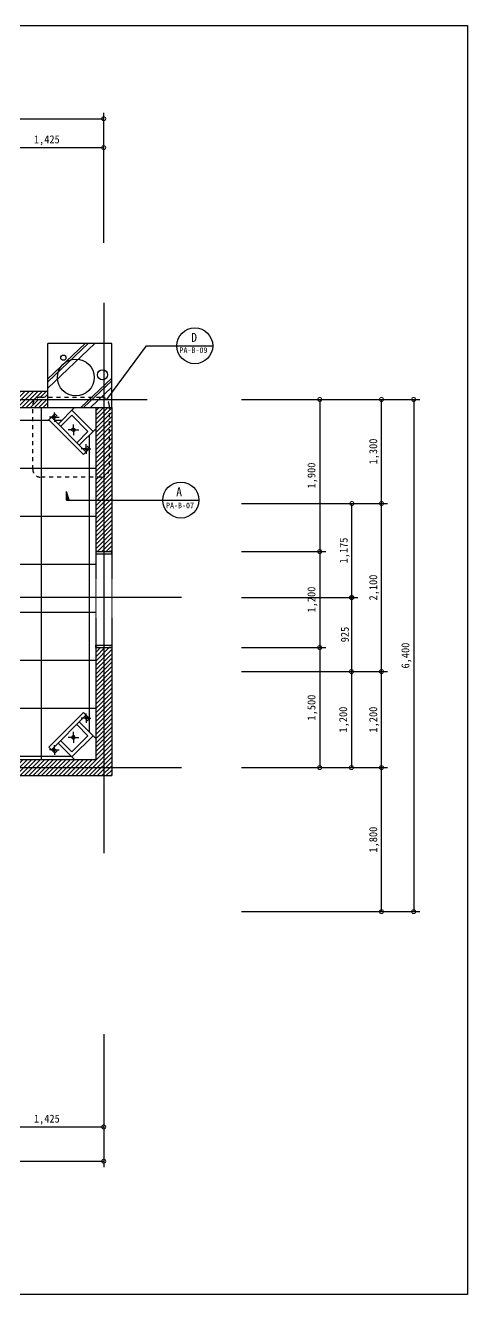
# Model space of a CAD drawing. Header units: inches. Extents: x -1249499 to 290957, y -589671 to 1013543.
# Drawn here: x -1088145 to -1082610, y 239766 to 255626 of the extents above; entities that cross this region are included whole.
import ezdxf

# ---------------------------------------------------------------- set-up
doc = ezdxf.new("R2010")
doc.units = ezdxf.units.IN
doc.header["$MEASUREMENT"] = 0
for name, pattern in [('CEN', [62, 60, -1, 0, -1]), ('HID1', [2.5, 1.5, -1]), ('HIDDEN', [2, 1, -1])]:
    doc.linetypes.add(name, pattern=pattern)
for name, color, linetype in [('CEN', 1, 'CEN'), ('CHAIR', 4, 'Continuous'), ('DIM', 1, 'Continuous'), ('FIX', 6, 'Continuous'), ('H', 8, 'Continuous'), ('LIGHT', 1, 'Continuous'), ('OUT', 3, 'Continuous'), ('SUPP', 7, 'Continuous'), ('text', 7, 'Continuous'), ('WALL1', 3, 'Continuous'), ('내벽', 177, 'Continuous')]:
    doc.layers.add(name, color=color, linetype=linetype)
doc.styles.get("Standard").update_dxf_attribs({"font": 'DotumChe.ttf'})
doc.dimstyles.get("Standard").update_dxf_attribs({"dimtxt": 0.18, "dimasz": 0.18, "dimexe": 0.18, "dimexo": 0.0625, "dimgap": 0.09, "dimtad": 0, "dimtih": 1, "dimtoh": 1, "dimdec": 4, "dimzin": 0, "dimdsep": 46, "dimtxsty": 'Standard', "dimcen": 0.09, "dimadec": 0, "dimazin": 0, "dimtfac": 1, "dimtdec": 4, "dimtofl": 0, "dimtmove": 0, "dimatfit": 3, "dimfxl": 1, "dimtolj": 1, "dimtzin": 0, "dimarcsym": 0})
doc.dimstyles.new('STANDARD-600', dxfattribs={"dimtxt": 1000, "dimasz": 400, "dimexe": 800, "dimexo": 800, "dimgap": 400, "dimtad": 1, "dimdec": 0, "dimzin": 0, "dimdsep": 46, "dimlunit": 6, "dimtxsty": 'Standard', "dimsah": 1, "dimcen": 0.135, "dimclrd": 256, "dimclre": 256, "dimclrt": 4, "dimadec": 0, "dimazin": 0, "dimtfac": 1, "dimtdec": 0, "dimtofl": 0, "dimtmove": 2, "dimatfit": 3, "dimfxl": 1, "dimtolj": 1, "dimtzin": 0, "dimarcsym": 0})

# ---------------------------------------------------------------- blocks, each defined once
blk = doc.blocks.new('_DOTSMALL')
at = {"color": 0, "linetype": 'ByBlock', "const_width": 0.5}
blk.add_lwpolyline([(-0.0625, 0, 1), (0.0625, 0, 1)], format="xyb", close=True, dxfattribs=at)
blk = doc.blocks.new('*D301')
at = {"layer": 'DEFPOINTS', "color": 0, "transparency": 16777216}
for p in [(-1088589, 243270), (-1087164, 243270), (-1087164, 241861)]:
    blk.add_point(p, dxfattribs=at)
at = {"layer": 'H', "color": 8, "lineweight": -2, "transparency": 16777216}
for p, q in [((-1088589, 243020), (-1088589, 241786)), ((-1087164, 243020), (-1087164, 241786)), ((-1088589, 241861), (-1087164, 241861))]:
    blk.add_line(p, q, dxfattribs=at)
at = {"layer": 'H', "color": 8, "lineweight": -2, "transparency": 16777216, "xscale": 100, "yscale": 100, "zscale": 100, "rotation": 180}
blk.add_blockref('_DOTSMALL', (-1088589, 241861), dxfattribs=at)
at = {"layer": 'H', "color": 8, "lineweight": -2, "transparency": 16777216, "xscale": 100, "yscale": 100, "zscale": 100}
blk.add_blockref('_DOTSMALL', (-1087164, 241861), dxfattribs=at)
at = {"layer": 'H', "color": 4, "transparency": 16777216, "insert": (-1087876, 241952), "char_height": 100, "attachment_point": 5}
blk.add_mtext('\\A1;1,425', dxfattribs=at)
blk = doc.blocks.new('*D302')
at = {"layer": 'DEFPOINTS', "color": 0, "transparency": 16777216}
for p in [(-1099239, 243236), (-1087164, 243270), (-1087164, 241433)]:
    blk.add_point(p, dxfattribs=at)
at = {"layer": 'H', "color": 8, "lineweight": -2, "transparency": 16777216}
for p, q in [((-1099239, 242986), (-1099239, 241358)), ((-1087164, 243020), (-1087164, 241358)), ((-1099239, 241433), (-1087164, 241433))]:
    blk.add_line(p, q, dxfattribs=at)
at = {"layer": 'H', "color": 8, "lineweight": -2, "transparency": 16777216, "xscale": 100, "yscale": 100, "zscale": 100, "rotation": 180}
blk.add_blockref('_DOTSMALL', (-1099239, 241433), dxfattribs=at)
at = {"layer": 'H', "color": 8, "lineweight": -2, "transparency": 16777216, "xscale": 100, "yscale": 100, "zscale": 100}
blk.add_blockref('_DOTSMALL', (-1087164, 241433), dxfattribs=at)
at = {"layer": 'H', "color": 4, "transparency": 16777216, "insert": (-1093201, 241524), "char_height": 100, "attachment_point": 5}
blk.add_mtext('\\A1;12,075', dxfattribs=at)
blk = doc.blocks.new('*D338')
at = {"layer": 'DEFPOINTS', "color": 0, "transparency": 16777216}
for p in [(-1085689, 246351), (-1083688, 246351), (-1085689, 244551)]:
    blk.add_point(p, dxfattribs=at)
at = {"layer": 'H', "color": 8, "lineweight": -2, "transparency": 16777216}
for p, q in [((-1085439, 246351), (-1083613, 246351)), ((-1083688, 244551), (-1083688, 246351)), ((-1085439, 244551), (-1083613, 244551))]:
    blk.add_line(p, q, dxfattribs=at)
at = {"layer": 'H', "color": 8, "lineweight": -2, "transparency": 16777216, "xscale": 100, "yscale": 100, "zscale": 100}
for p, rotation in [((-1083688, 246351), 90), ((-1083688, 244551), 270)]:
    blk.add_blockref('_DOTSMALL', p, dxfattribs=dict(at, rotation=rotation))
at = {"layer": 'H', "color": 4, "transparency": 16777216, "insert": (-1083779, 245451), "char_height": 100, "attachment_point": 5, "rotation": 90}
blk.add_mtext('\\A1;1,800', dxfattribs=at)
blk = doc.blocks.new('*D339')
at = {"layer": 'DEFPOINTS', "color": 0, "transparency": 16777216}
for p in [(-1085689, 250951), (-1085689, 244551), (-1083285, 244551)]:
    blk.add_point(p, dxfattribs=at)
at = {"layer": 'H', "color": 8, "lineweight": -2, "transparency": 16777216}
for p, q in [((-1085439, 250951), (-1083210, 250951)), ((-1083285, 250951), (-1083285, 244551)), ((-1085439, 244551), (-1083210, 244551))]:
    blk.add_line(p, q, dxfattribs=at)
at = {"layer": 'H', "color": 8, "lineweight": -2, "transparency": 16777216, "xscale": 100, "yscale": 100, "zscale": 100}
for p, rotation in [((-1083285, 250951), 90), ((-1083285, 244551), 270)]:
    blk.add_blockref('_DOTSMALL', p, dxfattribs=dict(at, rotation=rotation))
at = {"layer": 'H', "color": 4, "transparency": 16777216, "insert": (-1083376, 247751), "char_height": 100, "attachment_point": 5, "rotation": 90}
blk.add_mtext('\\A1;6,400', dxfattribs=at)
blk = doc.blocks.new('*D340')
at = {"layer": 'DEFPOINTS', "color": 0, "transparency": 16777216}
for p in [(-1085689, 249651), (-1084058, 249651), (-1085689, 248476)]:
    blk.add_point(p, dxfattribs=at)
at = {"layer": 'H', "color": 8, "lineweight": -2, "transparency": 16777216}
for p, q in [((-1085439, 249651), (-1083983, 249651)), ((-1084058, 248476), (-1084058, 249651)), ((-1085439, 248476), (-1083983, 248476))]:
    blk.add_line(p, q, dxfattribs=at)
at = {"layer": 'H', "color": 8, "lineweight": -2, "transparency": 16777216, "xscale": 100, "yscale": 100, "zscale": 100}
for p, rotation in [((-1084058, 249651), 90), ((-1084058, 248476), 270)]:
    blk.add_blockref('_DOTSMALL', p, dxfattribs=dict(at, rotation=rotation))
at = {"layer": 'H', "color": 4, "transparency": 16777216, "insert": (-1084149, 249064), "char_height": 100, "attachment_point": 5, "rotation": 90}
blk.add_mtext('\\A1;1,175', dxfattribs=at)
blk = doc.blocks.new('*D341')
at = {"layer": 'DEFPOINTS', "color": 0, "transparency": 16777216}
for p in [(-1085689, 249651), (-1083688, 249651), (-1085689, 247551)]:
    blk.add_point(p, dxfattribs=at)
at = {"layer": 'H', "color": 8, "lineweight": -2, "transparency": 16777216}
for p, q in [((-1085439, 249651), (-1083613, 249651)), ((-1083688, 247551), (-1083688, 249651)), ((-1085439, 247551), (-1083613, 247551))]:
    blk.add_line(p, q, dxfattribs=at)
at = {"layer": 'H', "color": 8, "lineweight": -2, "transparency": 16777216, "xscale": 100, "yscale": 100, "zscale": 100}
for p, rotation in [((-1083688, 249651), 90), ((-1083688, 247551), 270)]:
    blk.add_blockref('_DOTSMALL', p, dxfattribs=dict(at, rotation=rotation))
at = {"layer": 'H', "color": 4, "transparency": 16777216, "insert": (-1083779, 248601), "char_height": 100, "attachment_point": 5, "rotation": 90}
blk.add_mtext('\\A1;2,100', dxfattribs=at)
blk = doc.blocks.new('*D342')
at = {"layer": 'DEFPOINTS', "color": 0, "transparency": 16777216}
for p in [(-1085689, 249051), (-1085689, 247851), (-1084461, 247851)]:
    blk.add_point(p, dxfattribs=at)
at = {"layer": 'H', "color": 8, "lineweight": -2, "transparency": 16777216}
for p, q in [((-1085439, 249051), (-1084386, 249051)), ((-1084461, 249051), (-1084461, 247851)), ((-1085439, 247851), (-1084386, 247851))]:
    blk.add_line(p, q, dxfattribs=at)
at = {"layer": 'H', "color": 8, "lineweight": -2, "transparency": 16777216, "xscale": 100, "yscale": 100, "zscale": 100}
for p, rotation in [((-1084461, 249051), 90), ((-1084461, 247851), 270)]:
    blk.add_blockref('_DOTSMALL', p, dxfattribs=dict(at, rotation=rotation))
at = {"layer": 'H', "color": 4, "transparency": 16777216, "insert": (-1084552, 248451), "char_height": 100, "attachment_point": 5, "rotation": 90}
blk.add_mtext('\\A1;1,200', dxfattribs=at)
blk = doc.blocks.new('할로겐6')
at = {"color": 1}
for q in [(-95, 156), (105, 356), (105, -43), (105, -43), (305, 156)]:
    blk.add_line((105, 156), q, dxfattribs=at)
at = {"color": 4}
blk.add_circle((105, 156), 75, dxfattribs=at)
at = {"layer": '내벽', "color": 1}
for p, q in [((-106, 156), (-118, 156)), ((105, 367), (105, 380)), ((315, 156), (328, 156)), ((105, -54), (105, -67))]:
    blk.add_line(p, q, dxfattribs=at)
blk = doc.blocks.new('A$C23DE038C')
at = {"layer": 'LIGHT', "color": 4}
blk.add_blockref('할로겐6', (118, 67), dxfattribs=at)
blk = doc.blocks.new('A$C780571A9')
at = {"layer": 'LIGHT', "linetype": 'Continuous'}
blk.add_blockref('A$C23DE038C', (0, 0), dxfattribs=at)
blk = doc.blocks.new('A$C15CA1D79')
at = {"layer": 'LIGHT', "linetype": 'Continuous'}
blk.add_blockref('A$C780571A9', (0, 0), dxfattribs=at)
blk = doc.blocks.new('A$C687454CC')
at = {"layer": 'LIGHT', "color": 1, "linetype": 'Continuous', "xscale": -1}
blk.add_blockref('A$C15CA1D79', (447, 0), dxfattribs=at)
blk = doc.blocks.new('A$C17E61F71')
at = {"layer": 'LIGHT', "xscale": -1, "rotation": 180.0000000000001}
blk.add_blockref('A$C687454CC', (0, 447), dxfattribs=at)
blk = doc.blocks.new('*D343')
at = {"layer": 'DEFPOINTS', "color": 0, "transparency": 16777216}
for p in [(-1085689, 247551), (-1083688, 247551), (-1085689, 246351)]:
    blk.add_point(p, dxfattribs=at)
at = {"layer": 'H', "color": 8, "lineweight": -2, "transparency": 16777216}
for p, q in [((-1085439, 247551), (-1083613, 247551)), ((-1083688, 246351), (-1083688, 247551)), ((-1085439, 246351), (-1083613, 246351))]:
    blk.add_line(p, q, dxfattribs=at)
at = {"layer": 'H', "color": 8, "lineweight": -2, "transparency": 16777216, "xscale": 100, "yscale": 100, "zscale": 100}
for p, rotation in [((-1083688, 247551), 90), ((-1083688, 246351), 270)]:
    blk.add_blockref('_DOTSMALL', p, dxfattribs=dict(at, rotation=rotation))
at = {"layer": 'H', "color": 4, "transparency": 16777216, "insert": (-1083779, 246951), "char_height": 100, "attachment_point": 5, "rotation": 90}
blk.add_mtext('\\A1;1,200', dxfattribs=at)
blk = doc.blocks.new('*D344')
at = {"layer": 'DEFPOINTS', "color": 0, "transparency": 16777216}
for p in [(-1085689, 247551), (-1085689, 246351), (-1084064, 246351)]:
    blk.add_point(p, dxfattribs=at)
at = {"layer": 'H', "color": 8, "lineweight": -2, "transparency": 16777216}
for p, q in [((-1085439, 247551), (-1083989, 247551)), ((-1084064, 247551), (-1084064, 246351)), ((-1085439, 246351), (-1083989, 246351))]:
    blk.add_line(p, q, dxfattribs=at)
at = {"layer": 'H', "color": 8, "lineweight": -2, "transparency": 16777216, "xscale": 100, "yscale": 100, "zscale": 100}
for p, rotation in [((-1084064, 247551), 90), ((-1084064, 246351), 270)]:
    blk.add_blockref('_DOTSMALL', p, dxfattribs=dict(at, rotation=rotation))
at = {"layer": 'H', "color": 4, "transparency": 16777216, "insert": (-1084155, 246951), "char_height": 100, "attachment_point": 5, "rotation": 90}
blk.add_mtext('\\A1;1,200', dxfattribs=at)
blk = doc.blocks.new('*D345')
at = {"layer": 'DEFPOINTS', "color": 0, "transparency": 16777216}
for p in [(-1085689, 247851), (-1085689, 246351), (-1084461, 246351)]:
    blk.add_point(p, dxfattribs=at)
at = {"layer": 'H', "color": 8, "lineweight": -2, "transparency": 16777216}
for p, q in [((-1085439, 247851), (-1084386, 247851)), ((-1084461, 247851), (-1084461, 246351)), ((-1085439, 246351), (-1084386, 246351))]:
    blk.add_line(p, q, dxfattribs=at)
at = {"layer": 'H', "color": 8, "lineweight": -2, "transparency": 16777216, "xscale": 100, "yscale": 100, "zscale": 100}
for p, rotation in [((-1084461, 247851), 90), ((-1084461, 246351), 270)]:
    blk.add_blockref('_DOTSMALL', p, dxfattribs=dict(at, rotation=rotation))
at = {"layer": 'H', "color": 4, "transparency": 16777216, "insert": (-1084552, 247101), "char_height": 100, "attachment_point": 5, "rotation": 90}
blk.add_mtext('\\A1;1,500', dxfattribs=at)
blk = doc.blocks.new('*D346')
at = {"layer": 'DEFPOINTS', "color": 0, "transparency": 16777216}
for p in [(-1085689, 248476), (-1085689, 247551), (-1084064, 247551)]:
    blk.add_point(p, dxfattribs=at)
at = {"layer": 'H', "color": 8, "lineweight": -2, "transparency": 16777216}
for p, q in [((-1085439, 248476), (-1083989, 248476)), ((-1084064, 248476), (-1084064, 247551)), ((-1085439, 247551), (-1083989, 247551))]:
    blk.add_line(p, q, dxfattribs=at)
at = {"layer": 'H', "color": 8, "lineweight": -2, "transparency": 16777216, "xscale": 100, "yscale": 100, "zscale": 100}
for p, rotation in [((-1084064, 248476), 90), ((-1084064, 247551), 270)]:
    blk.add_blockref('_DOTSMALL', p, dxfattribs=dict(at, rotation=rotation))
at = {"layer": 'H', "color": 4, "transparency": 16777216, "insert": (-1084146, 248014), "char_height": 100, "attachment_point": 5, "rotation": 90}
blk.add_mtext('\\A1;925', dxfattribs=at)
blk = doc.blocks.new('A$C1DE87E42')
at = {"layer": 'H'}
for p, q in [((468, 800), (0, 356)), ((504, 800), (0, 322)), ((589, 800), (0, 241)), ((800, 367), (413, 0)), ((800, 333), (449, 0)), ((800, 253), (534, 0))]:
    blk.add_line(p, q, dxfattribs=at)
for centre, radius in [((195, 622), 32.7), ((351, 375), 230), ((685, 409), 63.2)]:
    blk.add_circle(centre, radius, dxfattribs=at)
blk = doc.blocks.new('*D347')
at = {"layer": 'DEFPOINTS', "color": 0, "transparency": 16777216}
for p in [(-1085689, 250951), (-1083688, 250951), (-1085689, 249651)]:
    blk.add_point(p, dxfattribs=at)
at = {"layer": 'H', "color": 8, "lineweight": -2, "transparency": 16777216}
for p, q in [((-1085439, 250951), (-1083613, 250951)), ((-1083688, 249651), (-1083688, 250951)), ((-1085439, 249651), (-1083613, 249651))]:
    blk.add_line(p, q, dxfattribs=at)
at = {"layer": 'H', "color": 8, "lineweight": -2, "transparency": 16777216, "xscale": 100, "yscale": 100, "zscale": 100}
for p, rotation in [((-1083688, 250951), 90), ((-1083688, 249651), 270)]:
    blk.add_blockref('_DOTSMALL', p, dxfattribs=dict(at, rotation=rotation))
at = {"layer": 'H', "color": 4, "transparency": 16777216, "insert": (-1083779, 250301), "char_height": 100, "attachment_point": 5, "rotation": 90}
blk.add_mtext('\\A1;1,300', dxfattribs=at)
blk = doc.blocks.new('*D348')
at = {"layer": 'DEFPOINTS', "color": 0, "transparency": 16777216}
for p in [(-1085689, 250951), (-1085689, 249051), (-1084461, 249051)]:
    blk.add_point(p, dxfattribs=at)
at = {"layer": 'H', "color": 8, "lineweight": -2, "transparency": 16777216}
for p, q in [((-1085439, 250951), (-1084386, 250951)), ((-1084461, 250951), (-1084461, 249051)), ((-1085439, 249051), (-1084386, 249051))]:
    blk.add_line(p, q, dxfattribs=at)
at = {"layer": 'H', "color": 8, "lineweight": -2, "transparency": 16777216, "xscale": 100, "yscale": 100, "zscale": 100}
for p, rotation in [((-1084461, 250951), 90), ((-1084461, 249051), 270)]:
    blk.add_blockref('_DOTSMALL', p, dxfattribs=dict(at, rotation=rotation))
at = {"layer": 'H', "color": 4, "transparency": 16777216, "insert": (-1084552, 250001), "char_height": 100, "attachment_point": 5, "rotation": 90}
blk.add_mtext('\\A1;1,900', dxfattribs=at)
blk = doc.blocks.new('*D349')
at = {"layer": 'DEFPOINTS', "color": 0, "transparency": 16777216}
for p in [(-1087164, 254098), (-1088589, 252657), (-1087164, 252657)]:
    blk.add_point(p, dxfattribs=at)
at = {"layer": 'H', "color": 8, "lineweight": -2, "transparency": 16777216}
for p, q in [((-1088589, 252907), (-1088589, 254173)), ((-1088589, 254098), (-1087164, 254098)), ((-1087164, 252907), (-1087164, 254173))]:
    blk.add_line(p, q, dxfattribs=at)
at = {"layer": 'H', "color": 8, "lineweight": -2, "transparency": 16777216, "xscale": 100, "yscale": 100, "zscale": 100, "rotation": 180}
blk.add_blockref('_DOTSMALL', (-1088589, 254098), dxfattribs=at)
at = {"layer": 'H', "color": 8, "lineweight": -2, "transparency": 16777216, "xscale": 100, "yscale": 100, "zscale": 100}
blk.add_blockref('_DOTSMALL', (-1087164, 254098), dxfattribs=at)
at = {"layer": 'H', "color": 4, "transparency": 16777216, "insert": (-1087876, 254189), "char_height": 100, "attachment_point": 5}
blk.add_mtext('\\A1;1,425', dxfattribs=at)
blk = doc.blocks.new('*D350')
at = {"layer": 'DEFPOINTS', "color": 0, "transparency": 16777216}
for p in [(-1087164, 254459), (-1099239, 252657), (-1087164, 252657)]:
    blk.add_point(p, dxfattribs=at)
at = {"layer": 'H', "color": 8, "lineweight": -2, "transparency": 16777216}
for p, q in [((-1099239, 252907), (-1099239, 254534)), ((-1099239, 254459), (-1087164, 254459)), ((-1087164, 252907), (-1087164, 254534))]:
    blk.add_line(p, q, dxfattribs=at)
at = {"layer": 'H', "color": 8, "lineweight": -2, "transparency": 16777216, "xscale": 100, "yscale": 100, "zscale": 100, "rotation": 180}
blk.add_blockref('_DOTSMALL', (-1099239, 254459), dxfattribs=at)
at = {"layer": 'H', "color": 8, "lineweight": -2, "transparency": 16777216, "xscale": 100, "yscale": 100, "zscale": 100}
blk.add_blockref('_DOTSMALL', (-1087164, 254459), dxfattribs=at)
at = {"layer": 'H', "color": 4, "transparency": 16777216, "insert": (-1093201, 254549), "char_height": 100, "attachment_point": 5}
blk.add_mtext('\\A1;12,075', dxfattribs=at)

msp = doc.modelspace()

# ---------------------------------------------------------------- hatches: boundary and pattern name
h = msp.add_hatch()
h.set_pattern_fill('ANSI31', color=256, scale=17.591349, angle=90, style=0)
h.set_pattern_definition([(135, (3936770.3613, -8049999.9343), (1.5548702697, 1.5548702697), [])])
h.paths.add_polyline_path([(-1087630.8, 249694.3), (-1087595.6, 249694.3), (-1087630.8, 249799.9)])
at = {"layer": 'H'}
h = msp.add_hatch(dxfattribs=at)
h.set_pattern_fill('ANSI31', color=256, scale=12, style=0)
h.set_pattern_definition([(45, (-1294520.528, 90643.27), (-26.9407684, 26.9407684), [])])
h.paths.add_polyline_path([(-1095264, 250951.2), (-1095264, 250851.2), (-1093920.6, 250851.2), (-1093920.6, 250951.2)])
h.paths.add_polyline_path([(-1095264, 250851.2), (-1095264, 250951.2), (-1095464, 250951.2), (-1095464, 250851.2)])
h.paths.add_polyline_path([(-1095264, 250951.2), (-1095264, 251051.2), (-1095464, 251051.2), (-1095464, 250951.2)])
h.paths.add_polyline_path([(-1093920.6, 250951.2), (-1093920.6, 251051.2), (-1095264, 251051.2), (-1095264, 250951.2)])
h.paths.add_polyline_path([(-1091937.9, 250851.2), (-1091937.9, 250951.2), (-1093920.6, 250951.2), (-1093920.6, 250851.2), (-1093695.3, 250851.2)])
h.paths.add_polyline_path([(-1091937.9, 250951.2), (-1091937.9, 251051.2), (-1093920.6, 251051.2), (-1093920.6, 250951.2)])
h.paths.add_polyline_path([(-1089889, 250951.2), (-1089889, 251051.2), (-1091764, 251051.2), (-1091937.9, 251051.2), (-1091937.9, 250951.2)])
h.paths.add_polyline_path([(-1091937.9, 250951.2), (-1091937.9, 250851.2), (-1089889, 250851.2), (-1089889, 250951.2)])
h.paths.add_polyline_path([(-1089889, 250951.2), (-1089889, 250851.2), (-1088589, 250851.2), (-1088589, 250951.2)])
h.paths.add_polyline_path([(-1088589, 250951.2), (-1088589, 251051.2), (-1089889, 251051.2), (-1089889, 250951.2)])
h.paths.add_polyline_path([(-1088589, 251051.2), (-1088589, 250951.2), (-1088022.4, 250951.2, -0.1938547), (-1087953.1, 250979.1), (-1087864, 250979.1), (-1087864, 251051.2)])
h.paths.add_polyline_path([(-1088053.1, 250851.2), (-1088053.1, 250879.1, -0.2039799), (-1088022.4, 250951.2), (-1088589, 250951.2), (-1088589, 250851.2)])
h.paths.add_polyline_path([(-1088022.4, 250951.2, 0.2039799), (-1088053.1, 250879.1), (-1088053.1, 250851.2), (-1087864, 250851.2), (-1087864, 250951.2)])
h.paths.add_polyline_path([(-1087164, 250851.2), (-1087264, 250851.2), (-1087264, 249980.2), (-1087196.2, 249980.2, 0.0823107), (-1087164, 249985.5)])
h.paths.add_polyline_path([(-1087164, 249985.5, 0.32096), (-1087096.2, 250080.2), (-1087096.2, 250851.2), (-1087164, 250851.2)], flags=16)
h.paths.add_polyline_path([(-1087064, 250851.2), (-1087096.2, 250851.2), (-1087096.2, 250080.2, -0.32096), (-1087164, 249985.5), (-1087164, 249694.3), (-1087064, 249694.3)])
h.paths.add_polyline_path([(-1087264, 249694.3), (-1087164, 249694.3), (-1087164, 249985.5, -0.0823107), (-1087196.2, 249980.2), (-1087264, 249980.2)])
h.paths.add_polyline_path([(-1087264, 249051.2), (-1087164, 249051.2), (-1087164, 249694.3), (-1087264, 249694.3)])
h.paths.add_polyline_path([(-1087164, 249051.2), (-1087064, 249051.2), (-1087064, 249694.3), (-1087164, 249694.3)])
h.paths.add_polyline_path([(-1087164, 246351.2), (-1087064, 246351.2), (-1087064, 247851.2), (-1087164, 247851.2)])
h.paths.add_polyline_path([(-1087164, 247851.2), (-1087264, 247851.2), (-1087264, 246451.2), (-1088589, 246451.2), (-1088589, 246351.2), (-1087164, 246351.2)])
h.paths.add_polyline_path([(-1088589, 246351.2), (-1088589, 246251.2), (-1087164, 246251.2), (-1087164, 246351.2)])
h.paths.add_polyline_path([(-1087064, 246251.2), (-1087064, 246351.2), (-1087164, 246351.2), (-1087164, 246251.2)])
h.paths.add_polyline_path([(-1089040.2, 246351.2), (-1089040.2, 246251.2), (-1088589, 246251.2), (-1088589, 246351.2)])
h.paths.add_polyline_path([(-1089040.2, 246451.2), (-1089040.2, 246351.2), (-1088589, 246351.2), (-1088589, 246451.2)])
h.paths.add_polyline_path([(-1089040.2, 246351.2), (-1089040.2, 246451.2), (-1089207.6, 246451.2), (-1090389, 246451.2), (-1090389, 246351.2)])
h.paths.add_polyline_path([(-1089040.2, 246251.2), (-1089040.2, 246351.2), (-1090389, 246351.2), (-1090389, 246251.2)])
h.paths.add_polyline_path([(-1095164, 246351.2), (-1095164, 244551.2), (-1095064, 244551.2), (-1095064, 246251.2), (-1090389, 246251.2), (-1090389, 246351.2)])
h.paths.add_polyline_path([(-1095164, 246451.2), (-1095164, 246351.2), (-1090389, 246351.2), (-1090389, 246451.2)])
h.paths.add_polyline_path([(-1095064, 244451.2), (-1095064, 244551.2), (-1095164, 244551.2), (-1095164, 244451.2)])
h.paths.add_polyline_path([(-1095139, 249226.2), (-1095264, 249226.2), (-1095264, 246451.2), (-1095139, 246451.2)])
h.paths.add_polyline_path([(-1095264, 249226.2), (-1095389, 249226.2), (-1095389, 246451.2), (-1095264, 246451.2)])
h.paths.add_polyline_path([(-1095139, 249526.2), (-1095264, 249526.2), (-1095264, 249226.2), (-1095139, 249226.2)])
h.paths.add_polyline_path([(-1095264, 249526.2), (-1095539, 249526.2), (-1095539, 249511.2), (-1095839, 249511.2), (-1095839, 249526.2), (-1096239, 249526.2), (-1096239, 249401.2), (-1096039, 249401.2), (-1095715.7, 249401.2), (-1095389, 249401.2), (-1095389, 249226.2), (-1095264, 249226.2)])
h.paths.add_polyline_path([(-1095264, 249526.2), (-1095264, 249651.2), (-1095539, 249651.2), (-1095539, 249526.2)])
h.paths.add_polyline_path([(-1095139, 249651.2), (-1095264, 249651.2), (-1095264, 249526.2), (-1095139, 249526.2)])
h.paths.add_polyline_path([(-1095839, 249526.2), (-1095839, 249651.2), (-1096239, 249651.2), (-1096239, 249526.2)])
h.paths.add_polyline_path([(-1093920.6, 249226.2), (-1093920.6, 249351.2), (-1095139, 249351.2), (-1095139, 249226.2)])
h.paths.add_polyline_path([(-1093920.6, 249101.2), (-1093920.6, 249226.2), (-1095139, 249226.2), (-1095139, 249101.2)])
h.paths.add_polyline_path([(-1093550.4, 249101.2), (-1093552.2, 249104.8), (-1093482.2, 249104.8), (-1093484, 249101.2), (-1093189, 249101.2), (-1093189, 248351.2), (-1093064, 248351.2), (-1093064, 249226.2), (-1093920.6, 249226.2), (-1093920.6, 249101.2)])
h.paths.add_polyline_path([(-1093920.6, 249351.2), (-1093920.6, 249226.2), (-1093064, 249226.2), (-1093064, 249351.2)])
h.paths.add_polyline_path([(-1093064, 249351.2), (-1093064, 249226.2), (-1092939, 249226.2), (-1092939, 249351.2)])
h.paths.add_polyline_path([(-1093064, 248476.2), (-1091937.9, 248476.2), (-1091937.9, 248601.2), (-1092031, 248601.2), (-1092939, 248601.2), (-1092939, 248851.2), (-1092939, 249226.2), (-1093064, 249226.2)])
h.paths.add_polyline_path([(-1091937.9, 248351.2), (-1091937.9, 248476.2), (-1093064, 248476.2), (-1093064, 248351.2)])
h.paths.add_polyline_path([(-1090389, 248351.2), (-1090389, 248476.2), (-1091937.9, 248476.2), (-1091937.9, 248351.2)])
h.paths.add_polyline_path([(-1090389, 248476.2), (-1090389, 248601.2), (-1091937.9, 248601.2), (-1091937.9, 248476.2)])
h.paths.add_polyline_path([(-1089040.2, 248476.2), (-1089040.2, 248601.2), (-1089764, 248601.2), (-1089764, 249651.2), (-1090014, 249651.2), (-1090014, 248601.2), (-1090214, 248601.2), (-1090389, 248601.2), (-1090389, 248476.2)])
h.paths.add_polyline_path([(-1089040.2, 248476.2), (-1089040.2, 248351.2), (-1088714, 248351.2), (-1088714, 248151.2), (-1088714, 247951.2), (-1088589, 247951.2), (-1088589, 248476.2)])
h.paths.add_polyline_path([(-1090389, 248476.2), (-1090389, 248351.2), (-1089040.2, 248351.2), (-1089040.2, 248476.2)])
h.paths.add_polyline_path([(-1088589, 248476.2), (-1088589, 249651.2), (-1088714, 249651.2), (-1088714, 248601.2), (-1089040.2, 248601.2), (-1089040.2, 248476.2)])
h.paths.add_polyline_path([(-1088464, 249651.2), (-1088589, 249651.2), (-1088589, 248476.2), (-1088464, 248476.2)])
h.paths.add_polyline_path([(-1088464, 248476.2), (-1088589, 248476.2), (-1088589, 247951.2), (-1088574, 247951.2), (-1088574, 247651.2), (-1088589, 247651.2), (-1088589, 247551.2), (-1088464, 247551.2)])
h.paths.add_polyline_path([(-1088589, 247551.2), (-1088589, 247651.2), (-1088714, 247651.2), (-1088714, 247551.2)])
h.paths.add_polyline_path([(-1090264, 248351.2), (-1090389, 248351.2), (-1090389, 247551.2), (-1090264, 247551.2), (-1090264, 247651.2)])
h.paths.add_polyline_path([(-1090389, 248351.2), (-1090514, 248351.2), (-1090514, 247551.2), (-1090389, 247551.2)])

# ---------------------------------------------------------------- linework, layer by layer
for p, q in [((-1087126.9, 250951.2), (-1086628.1, 251622.7)), ((-1086628.1, 251622.7), (-1085800.1, 251622.7)), ((-1087595.6, 249694.3), (-1087630.8, 249799.9)), ((-1087630.8, 249694.3), (-1087630.8, 249799.9)), ((-1087630.8, 249694.3), (-1085974.4, 249694.3))]:
    msp.add_line(p, q)
at = {"color": 1}
for p, q in [((-1087781.6, 250730.1), (-1087781.6, 250790)), ((-1087781.6, 250730.1), (-1087781.6, 250790)), ((-1087781.6, 250730.1), (-1087841.5, 250730.1)), ((-1087781.6, 250730.1), (-1087781.6, 250670.2)), ((-1087781.6, 250730.1), (-1087721.7, 250730.1)), ((-1087385, 250333.6), (-1087444.9, 250333.6)), ((-1087385, 250333.6), (-1087385, 250393.5)), ((-1087385, 250333.6), (-1087325.2, 250333.6)), ((-1087385, 250333.6), (-1087325.2, 250333.6)), ((-1087385, 250333.6), (-1087385, 250273.7)), ((-1087385, 246968.8), (-1087444.9, 246968.8)), ((-1087385, 246968.8), (-1087385, 247028.7)), ((-1087385, 246968.8), (-1087325.2, 246968.8)), ((-1087385, 246968.8), (-1087325.2, 246968.8)), ((-1087385, 246968.8), (-1087385, 246908.9)), ((-1087781.6, 246572.3), (-1087781.6, 246632.2)), ((-1087781.6, 246572.3), (-1087841.5, 246572.3)), ((-1087781.6, 246572.3), (-1087781.6, 246512.4)), ((-1087781.6, 246572.3), (-1087781.6, 246512.4)), ((-1087781.6, 246572.3), (-1087721.7, 246572.3))]:
    msp.add_line(p, q, dxfattribs=at)
at = {"color": 6}
msp.add_lwpolyline([(-1103428.6, 255625.7), (-1082609.6, 255625.7), (-1082609.6, 239765.7), (-1103428.6, 239765.7)], close=True, dxfattribs=at)
at = {"color": 3}
for centre in [(-1086025.1, 251622.7), (-1086199.4, 249694.3)]:
    msp.add_circle(centre, 225, dxfattribs=at)
at = {"color": 4}
for centre in [(-1087781.6, 250730.1), (-1087385, 250333.6), (-1087385, 246968.8), (-1087781.6, 246572.3)]:
    msp.add_circle(centre, 12.5, dxfattribs=at)
at = {"layer": 'CEN'}
for p, q in [((-1087164, 252157.1), (-1087164, 245280.9)), ((-1098114, 250951.2), (-1086620.1, 250951.2)), ((-1086188.9, 248476.2), (-1093166.8, 248476.2)), ((-1099631.5, 246351.2), (-1086188.9, 246351.2))]:
    msp.add_line(p, q, dxfattribs=at)
at = {"layer": 'CHAIR', "linetype": 'HIDDEN', "ltscale": 50}
for p, q in [((-1087953.1, 250979.1), (-1087196.2, 250979.1)), ((-1088053.1, 250080.2), (-1088053.1, 250879.1)), ((-1087096.2, 250879.1), (-1087096.2, 250080.2)), ((-1087196.2, 249980.2), (-1087953.1, 249980.2))]:
    msp.add_line(p, q, dxfattribs=at)
at = {"layer": 'CHAIR', "ltscale": 50}
for p, q in [((-1087776.8, 250771.2), (-1087851.3, 250696.7)), ((-1087776.8, 250771.2), (-1087748.5, 250742.9)), ((-1087851.3, 250696.7), (-1087418.5, 250263.9)), ((-1087819.5, 250728.5), (-1087386.6, 250295.7)), ((-1087344, 250338.4), (-1087418.5, 250263.9)), ((-1087372.3, 250366.7), (-1087344, 250338.4)), ((-1087851.3, 246605.7), (-1087418.5, 247038.6)), ((-1087819.5, 246573.9), (-1087386.6, 247006.7)), ((-1087344, 246964.1), (-1087418.5, 247038.6)), ((-1087372.3, 246935.8), (-1087344, 246964.1)), ((-1087776.8, 246531.2), (-1087851.3, 246605.7)), ((-1087776.8, 246531.2), (-1087748.5, 246559.5))]:
    msp.add_line(p, q, dxfattribs=at)
at = {"layer": 'CHAIR', "linetype": 'HIDDEN', "ltscale": 50}
for centre, start, end in [((-1087953.1, 250879.1), 90, 180), ((-1087196.2, 250879.1), 0, 90), ((-1087953.1, 250080.2), 180, 270), ((-1087196.2, 250080.2), 270, 0)]:
    msp.add_arc(centre, 100, start, end, dxfattribs=at)
at = {"layer": 'FIX', "color": 6}
for p, q in [((-1087529.1, 250851.2), (-1087735.6, 250644.7)), ((-1087562.4, 250754.3), (-1087703.8, 250612.9)), ((-1087297.2, 250552.8), (-1087562.4, 250818)), ((-1087360.9, 250552.8), (-1087562.4, 250754.3)), ((-1087360.9, 250552.8), (-1087502.3, 250411.4)), ((-1087264, 250586.1), (-1087470.5, 250379.6)), ((-1087360.9, 246749.7), (-1087502.3, 246891.1)), ((-1087264, 246716.4), (-1087470.5, 246922.9)), ((-1087529.1, 246451.2), (-1087735.6, 246657.7)), ((-1087562.4, 246548.1), (-1087703.8, 246689.6)), ((-1087297.2, 246749.7), (-1087562.4, 246484.5)), ((-1087360.9, 246749.7), (-1087562.4, 246548.1))]:
    msp.add_line(p, q, dxfattribs=at)
at = {"layer": 'H', "linetype": 'Continuous'}
for p, q in [((-1087943.6, 248476.2), (-1087943.6, 250851.2)), ((-1088589, 250694.1), (-1087848.6, 250694.1)), ((-1087785, 250694.1), (-1087686.3, 250694.1)), ((-1087343.6, 248476.2), (-1087343.6, 250506.5)), ((-1088589, 250094.1), (-1087264, 250094.1)), ((-1088464, 249494.1), (-1087264, 249494.1)), ((-1088464, 248894.1), (-1087264, 248894.1)), ((-1087943.6, 246451.2), (-1087943.6, 248476.2)), ((-1087343.6, 246796), (-1087343.6, 248476.2)), ((-1088464, 248294.1), (-1087264, 248294.1)), ((-1088464, 247694.1), (-1087264, 247694.1)), ((-1088589, 247094.1), (-1087264, 247094.1)), ((-1088589, 246494.1), (-1087572, 246494.1))]:
    msp.add_line(p, q, dxfattribs=at)
at = {"layer": 'OUT'}
for p, q in [((-1087264, 250851.2), (-1087264, 249051.2)), ((-1087064, 250851.2), (-1087064, 249051.2)), ((-1087264, 249051.2), (-1087064, 249051.2)), ((-1087264, 247851.2), (-1087264, 246451.2)), ((-1087264, 247851.2), (-1087064, 247851.2)), ((-1087064, 247851.2), (-1087064, 246251.2)), ((-1095514, 246451.2), (-1087264, 246451.2)), ((-1095064, 246251.2), (-1087064, 246251.2))]:
    msp.add_line(p, q, dxfattribs=at)
at = {"layer": 'SUPP', "linetype": 'HID1'}
for p, q in [((-1087264, 249051.2), (-1087264, 247851.2)), ((-1087063.9, 249051.2), (-1087063.9, 247851.2))]:
    msp.add_line(p, q, dxfattribs=at)
at = {"layer": 'SUPP'}
for points in [[(-1087234, 249051.2), (-1087264, 249051.2), (-1087264, 249021.2), (-1087064, 249021.2), (-1087064, 249051.2), (-1087094, 249051.2)], [(-1087234, 247851.2), (-1087264, 247851.2), (-1087264, 247881.2), (-1087064, 247881.2), (-1087064, 247851.2), (-1087094, 247851.2)]]:
    msp.add_lwpolyline(points, dxfattribs=at)
at = {"layer": 'WALL1'}
for p, q in [((-1087864, 250851.2), (-1087864, 251651.2)), ((-1087064, 251651.2), (-1087864, 251651.2)), ((-1087064, 250851.2), (-1087064, 251651.2)), ((-1087864, 251051.2), (-1091764, 251051.2)), ((-1098114, 250851.2), (-1087064, 250851.2))]:
    msp.add_line(p, q, dxfattribs=at)
at = {"layer": '내벽', "color": 1}
for p, q in [((-1087780.8, 250730.1), (-1087784.7, 250730.1)), ((-1087385, 250334.4), (-1087385, 250330.5)), ((-1087385, 246968.1), (-1087385, 246971.9)), ((-1087780.8, 246572.3), (-1087784.7, 246572.3))]:
    msp.add_line(p, q, dxfattribs=at)

# ---------------------------------------------------------------- block references
at = {"layer": 'DIM', "xscale": 0.2999999999883585, "yscale": 0.2999999999883585, "zscale": 0.2999999999883585}
msp.add_blockref('A$C17E61F71', (-1087610.7, 250505.9), dxfattribs=at)
at = {"layer": 'DIM', "xscale": -0.2999999999883585, "yscale": 0.2999999999883585, "zscale": 0.3, "rotation": 180}
msp.add_blockref('A$C17E61F71', (-1087610.7, 246796.5), dxfattribs=at)
at = {"layer": 'H'}
msp.add_blockref('A$C1DE87E42', (-1087864, 250851.2), dxfattribs=at)

# ---------------------------------------------------------------- texts
at = {"layer": 'text', "attachment_point": 1}
for s, insert, char_height, width in [('D', (-1086069.4, 251783.1), 112.5, 4510), ('PA-B-09', (-1086215.7, 251602.4), 70, 2255), ('A', (-1086257.2, 249854.7), 112.5, 4510), ('PA-B-07', (-1086384.3, 249662.3), 70, 2255)]:
    msp.add_mtext(s, dxfattribs=dict(at, insert=insert, char_height=char_height, width=width))

# ---------------------------------------------------------------- dimensions: what is measured, and where the dimension line sits
at = {"layer": 'H'}
for base, p1, p2, picture, middle in [((-1087164, 254458.6), (-1099239, 252657.1), (-1087164, 252657.1), '*D350', (-1093201.5, 254549.3)), ((-1087164, 254097.9), (-1088589, 252657.1), (-1087164, 252657.1), '*D349', (-1087876.5, 254188.7)), ((-1087164, 241433.4), (-1099239, 243235.9), (-1087164, 243269.8), '*D302', (-1093201.5, 241524.2)), ((-1087164, 241861.5), (-1088589, 243269.8), (-1087164, 243269.8), '*D301', (-1087876.5, 241952.2))]:
    dim = msp.add_linear_dim(base=base, p1=p1, p2=p2, dimstyle='STANDARD-600', override={"dimscale": 50, "dimtxt": 2, "dimasz": 2, "dimexe": 1.5, "dimexo": 5, "dimgap": 0.625, "dimtoh": 1, "dimzin": 8, "dimblk1": 'DOTSMALL', "dimblk2": 'DOTSMALL', "dimcen": 1, "dimclrd": 8, "dimclre": 8, "dimtix": 1}, dxfattribs=at)
    dim.commit()
    dim.dimension.update_dxf_attribs({"geometry": picture, "text_midpoint": middle})
for base, p1, p2, dimstyle, override, picture, middle in [((-1083285.2, 244551.2), (-1085688.9, 250951.2), (-1085688.9, 244551.2), 'STANDARD-600', {"dimscale": 50, "dimtxt": 2, "dimasz": 2, "dimexe": 1.5, "dimexo": 5, "dimgap": 0.625, "dimtoh": 1, "dimzin": 8, "dimblk1": 'DOTSMALL', "dimblk2": 'DOTSMALL', "dimcen": 1, "dimclrd": 8, "dimclre": 8, "dimtix": 1}, '*D339', (-1083376, 247751.2)), ((-1083688.1, 250951.2), (-1085688.9, 249651.2), (-1085688.9, 250951.2), 'STANDARD-600', {"dimscale": 50, "dimtxt": 2, "dimasz": 2, "dimexe": 1.5, "dimexo": 5, "dimgap": 0.625, "dimtoh": 1, "dimzin": 8, "dimblk1": 'DOTSMALL', "dimblk2": 'DOTSMALL', "dimcen": 1, "dimclrd": 8, "dimclre": 8, "dimtix": 1}, '*D347', (-1083778.9, 250301.2)), ((-1084460.9, 249051.2), (-1085688.9, 250951.2), (-1085688.9, 249051.2), 'Standard', {"dimscale": 50, "dimtxt": 2, "dimasz": 2, "dimexe": 1.5, "dimexo": 5, "dimgap": 0.625, "dimtad": 1, "dimtih": 0, "dimtoh": 0, "dimdec": 0, "dimzin": 8, "dimlunit": 6, "dimblk1": 'DOTSMALL', "dimblk2": 'DOTSMALL', "dimsah": 1, "dimcen": 2.5, "dimclrd": 8, "dimclre": 8, "dimclrt": 4, "dimtdec": 0, "dimtofl": 1}, '*D348', (-1084551.7, 250001.2)), ((-1084058, 249651.2), (-1085688.9, 248476.2), (-1085688.9, 249651.2), 'STANDARD-600', {"dimscale": 50, "dimtxt": 2, "dimasz": 2, "dimexe": 1.5, "dimexo": 5, "dimgap": 0.625, "dimtoh": 1, "dimzin": 8, "dimblk1": 'DOTSMALL', "dimblk2": 'DOTSMALL', "dimcen": 1, "dimclrd": 8, "dimclre": 8, "dimtix": 1}, '*D340', (-1084148.8, 249063.7)), ((-1083688.1, 249651.2), (-1085688.9, 247551.2), (-1085688.9, 249651.2), 'STANDARD-600', {"dimscale": 50, "dimtxt": 2, "dimasz": 2, "dimexe": 1.5, "dimexo": 5, "dimgap": 0.625, "dimtoh": 1, "dimzin": 8, "dimblk1": 'DOTSMALL', "dimblk2": 'DOTSMALL', "dimcen": 1, "dimclrd": 8, "dimclre": 8, "dimtix": 1}, '*D341', (-1083778.9, 248601.2)), ((-1084460.9, 247851.2), (-1085688.9, 249051.2), (-1085688.9, 247851.2), 'Standard', {"dimscale": 50, "dimtxt": 2, "dimasz": 2, "dimexe": 1.5, "dimexo": 5, "dimgap": 0.625, "dimtad": 1, "dimtih": 0, "dimtoh": 0, "dimdec": 0, "dimzin": 8, "dimlunit": 6, "dimblk1": 'DOTSMALL', "dimblk2": 'DOTSMALL', "dimsah": 1, "dimcen": 2.5, "dimclrd": 8, "dimclre": 8, "dimclrt": 4, "dimtdec": 0, "dimtofl": 1}, '*D342', (-1084551.7, 248451.2)), ((-1084064.3, 247551.2), (-1085688.9, 248476.2), (-1085688.9, 247551.2), 'STANDARD-600', {"dimscale": 50, "dimtxt": 2, "dimasz": 2, "dimexe": 1.5, "dimexo": 5, "dimgap": 0.625, "dimtoh": 1, "dimzin": 8, "dimblk1": 'DOTSMALL', "dimblk2": 'DOTSMALL', "dimcen": 1, "dimclrd": 8, "dimclre": 8, "dimtix": 1}, '*D346', (-1084145.6, 248013.7)), ((-1084460.9, 246351.2), (-1085688.9, 247851.2), (-1085688.9, 246351.2), 'Standard', {"dimscale": 50, "dimtxt": 2, "dimasz": 2, "dimexe": 1.5, "dimexo": 5, "dimgap": 0.625, "dimtad": 1, "dimtih": 0, "dimtoh": 0, "dimdec": 0, "dimzin": 8, "dimlunit": 6, "dimblk1": 'DOTSMALL', "dimblk2": 'DOTSMALL', "dimsah": 1, "dimcen": 2.5, "dimclrd": 8, "dimclre": 8, "dimclrt": 4, "dimtdec": 0, "dimtofl": 1}, '*D345', (-1084551.7, 247101.2)), ((-1083688.1, 247551.2), (-1085688.9, 246351.2), (-1085688.9, 247551.2), 'STANDARD-600', {"dimscale": 50, "dimtxt": 2, "dimasz": 2, "dimexe": 1.5, "dimexo": 5, "dimgap": 0.625, "dimtoh": 1, "dimzin": 8, "dimblk1": 'DOTSMALL', "dimblk2": 'DOTSMALL', "dimcen": 1, "dimclrd": 8, "dimclre": 8, "dimtix": 1}, '*D343', (-1083778.9, 246951.2)), ((-1084064.3, 246351.2), (-1085688.9, 247551.2), (-1085688.9, 246351.2), 'STANDARD-600', {"dimscale": 50, "dimtxt": 2, "dimasz": 2, "dimexe": 1.5, "dimexo": 5, "dimgap": 0.625, "dimtoh": 1, "dimzin": 8, "dimblk1": 'DOTSMALL', "dimblk2": 'DOTSMALL', "dimcen": 1, "dimclrd": 8, "dimclre": 8, "dimtix": 1}, '*D344', (-1084155, 246951.2)), ((-1083688.1, 246351.2), (-1085688.9, 244551.2), (-1085688.9, 246351.2), 'STANDARD-600', {"dimscale": 50, "dimtxt": 2, "dimasz": 2, "dimexe": 1.5, "dimexo": 5, "dimgap": 0.625, "dimtoh": 1, "dimzin": 8, "dimblk1": 'DOTSMALL', "dimblk2": 'DOTSMALL', "dimcen": 1, "dimclrd": 8, "dimclre": 8, "dimtix": 1}, '*D338', (-1083778.9, 245451.2))]:
    dim = msp.add_linear_dim(base=base, p1=p1, p2=p2, angle=90, dimstyle=dimstyle, override=override, dxfattribs=at)
    dim.commit()
    dim.dimension.update_dxf_attribs({"geometry": picture, "text_midpoint": middle})

doc.saveas('drawing.dxf')
